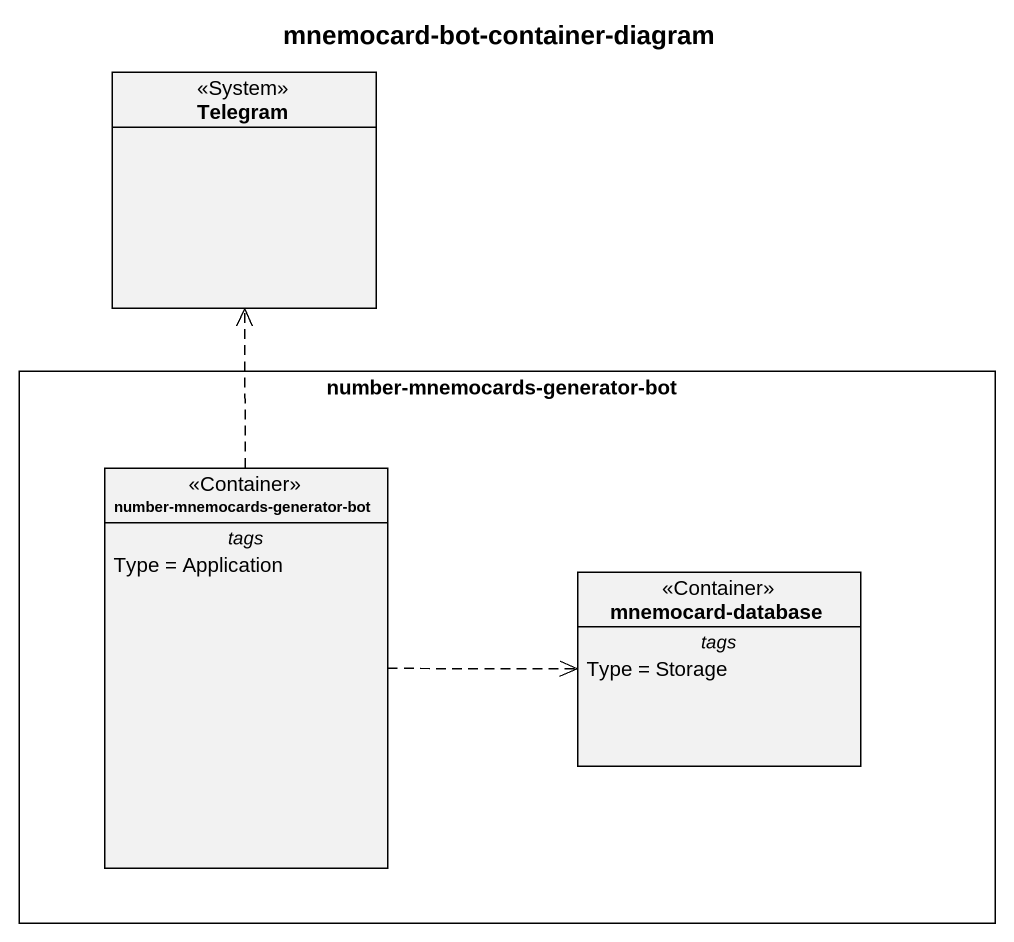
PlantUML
@startuml
title mnemocard-bot-container-diagram
hide circle
hide empty members
class Telegram <<System>>
rectangle "number-mnemocards-generator-bot" as number_mnemocards_generator {
  class "number-mnemocards-generator-bot" as number_mnemocards_generator_2 <<Container>> {
    -- tags --
    Type = Application
  }
  class "mnemocard-database" as mnemocard_database <<Container>> {
    -- tags --
    Type = Storage
  }
}
number_mnemocards_generator_2 .up.> Telegram
number_mnemocards_generator_2 .right.> mnemocard_database
@enduml
